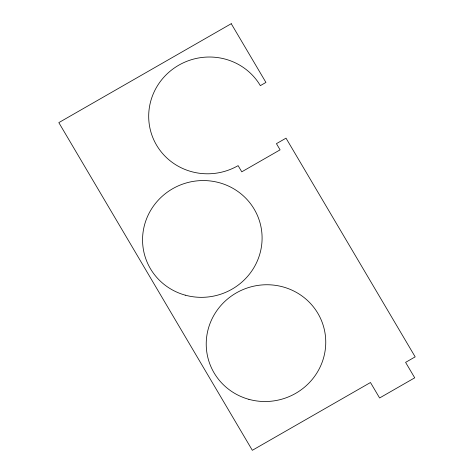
<?xml version="1.0" encoding="UTF-8"?>
<svg xmlns="http://www.w3.org/2000/svg" width="474" height="474" viewBox="0 0 474 474"><rect width="100%" height="100%" fill="white"/><g stroke="black" fill="none" stroke-linecap="round" stroke-linejoin="round"><path stroke-width="0.71" d="M231.247 23.7L58.823 122.624L252.334 450.3L370.472 382.518L379.603 397.976L414.72 377.825L405.596 362.367L415.177 356.869L286.018 138.165L276.437 143.658L280.087 149.843L241.776 171.825L238.12 165.645A59.908 58.249 -16.9 0 1 156.574 145.18A59.908 58.249 -16.9 0 1 178.793 65.175A59.908 58.249 -16.9 0 1 260.344 85.64L265.932 82.435L231.247 23.7M185.251 295.16A59.908 58.249 -16.9 0 0 260.469 224.534A59.908 58.249 -16.9 0 0 161.267 197.148A59.908 58.249 -16.9 0 0 185.251 295.16M248.915 399.345A59.908 58.249 -16.9 0 0 324.133 328.725A59.908 58.249 -16.9 0 0 224.931 301.334A59.908 58.249 -16.9 0 0 248.915 399.345"/></g></svg>
